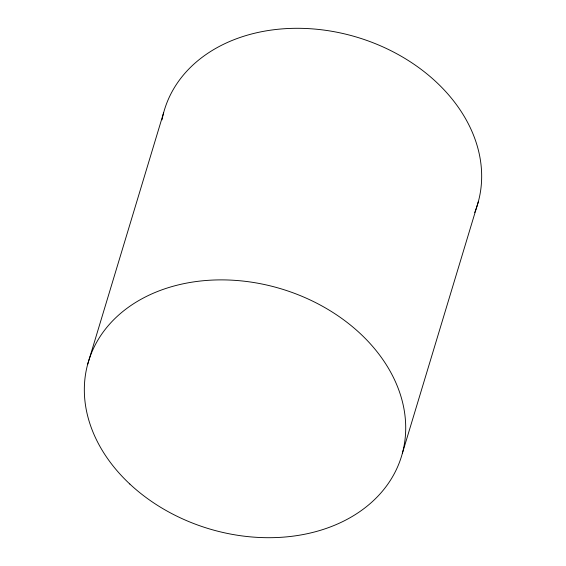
<?xml version="1.0" encoding="UTF-8"?>
<svg xmlns="http://www.w3.org/2000/svg" width="566" height="566" viewBox="0 0 566 566"><rect width="100%" height="100%" fill="white"/><g stroke="black" fill="none" stroke-linecap="round" stroke-linejoin="round"><path stroke-width="0.85" d="M87.673 364.299L163.631 112.712M402.369 453.288L478.327 201.701M161.996 119.851A163.539 125.277 16.8 0 1 356.127 36.96A163.539 125.277 16.8 0 1 474.718 212.498M129.826 484.043A163.539 125.277 16.8 0 0 399.646 461.806A163.539 125.277 16.8 0 0 205.592 280.524A163.539 125.277 16.8 0 0 129.826 484.043"/></g></svg>
